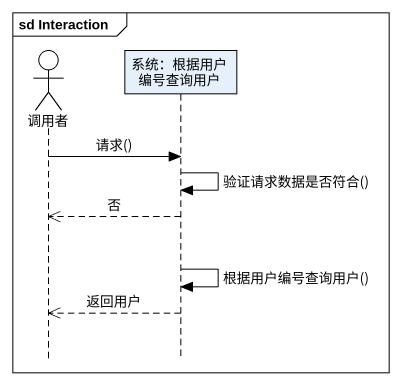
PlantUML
@startuml
mainframe sd Interaction
hide footbox
actor 调用者
participant "系统：根据用户编号查询用户" as 系统_根据用户编号查询用户

调用者 -> 系统_根据用户编号查询用户 : 请求()
系统_根据用户编号查询用户 -> 系统_根据用户编号查询用户 : 验证请求数据是否符合()
系统_根据用户编号查询用户 -->> 调用者 : 否
系统_根据用户编号查询用户 -> 系统_根据用户编号查询用户 : 根据用户编号查询用户()
系统_根据用户编号查询用户 -->> 调用者 : 返回用户
@enduml
